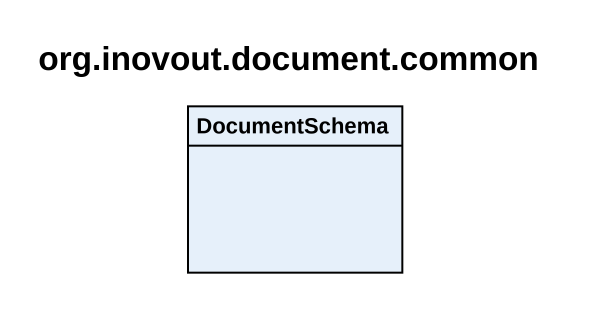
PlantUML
@startuml
title org.inovout.document.common
hide circle
hide empty members
class DocumentSchema
@enduml
